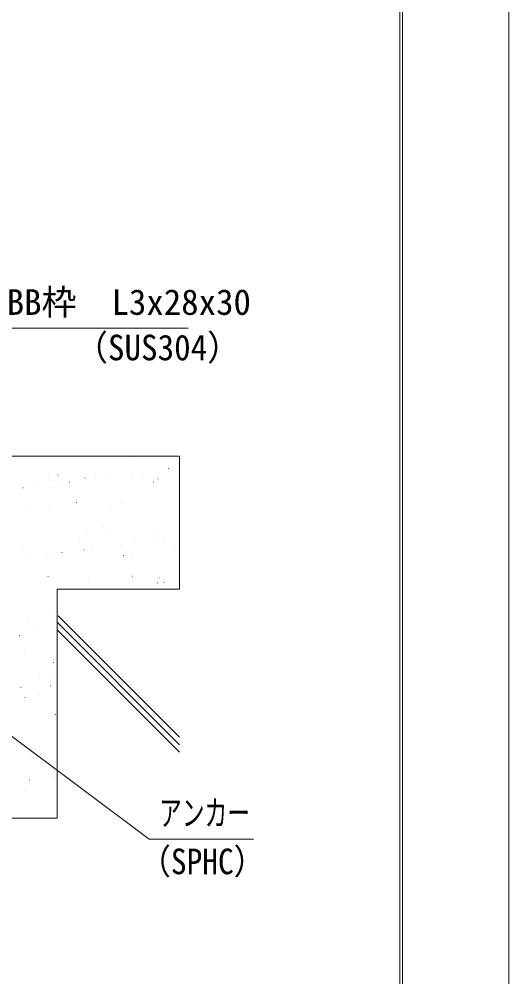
# Model space of a CAD drawing. Units: millimetres, scale not verified. Extents: x -1050 to 1050, y -742 to 742.
# Drawn here: x 820.1 to 1050, y -495.4 to -45.9 of the extents above; entities that cross this region are included whole.
import ezdxf
from ezdxf.enums import TextEntityAlignment as Align

# ---------------------------------------------------------------- set-up
doc = ezdxf.new("R2010")
doc.units = ezdxf.units.MM
doc.header["$LTSCALE"] = 5
doc.linetypes.add('DOUBLE_CHAIN1', pattern=[8.8, 5, -1, 0.6, -0.6, 0.6, -1])
for name, color, linetype, lineweight in [('0-0_7-図\u3000枠', 4, 'Continuous', 9), ('0-1_寸法注釈', 2, 'Continuous', 9), ('0-4_DEFPOINTS', 134, 'Continuous', 9), ('0-5_ハッチング', 4, 'Continuous', 9), ('0-6_想像線', 134, 'DOUBLE_CHAIN1', 9)]:
    doc.layers.add(name, color=color, linetype=linetype, lineweight=lineweight)
doc.styles.add('ＭＳ ゴシック', font='')
doc.styles.get('ＭＳ ゴシック').set_extended_font_data('MS Gothic')

msp = doc.modelspace()

# ---------------------------------------------------------------- linework, layer by layer
at = {"layer": '0-0_7-図\u3000枠'}
msp.add_line((998.75, -691.25), (998.75, 691.25), dxfattribs=at)
msp.add_lwpolyline([(-975, 692.5), (1000, 692.5), (1000, -692.5)], dxfattribs=at)
at = {"layer": '0-1_寸法注釈'}
for points in [[(899.393, -191), (810.026, -191), (733.702, -258.799)], [(930.133, -430.768), (881.08, -430.768), (782.013, -356.577)]]:
    msp.add_lwpolyline(points, dxfattribs=at)
at = {"layer": '0-4_DEFPOINTS'}
msp.add_lwpolyline([(-1050, -742.5), (-1050, 742.5), (1050, 742.5), (1050, -742.5)], close=True, dxfattribs=at)
at = {"layer": '0-5_ハッチング'}
for p, q in [((831.817, -250.971), (831.867, -250.971)), ((831.817, -250.971), (831.867, -250.971)), ((874.22, -251.478), (874.27, -251.478)), ((895.45, -252.313), (895.5, -252.313)), ((833.701, -260.48), (833.751, -260.48)), ((838.319, -259.889), (838.369, -259.889)), ((862.696, -260.448), (862.746, -260.448)), ((873.021, -259.089), (873.071, -259.089)), ((877.869, -259.817), (877.919, -259.817)), ((890.271, -256.818), (890.321, -256.818)), ((828.511, -264.949), (828.561, -264.949)), ((836.042, -262.625), (836.092, -262.625)), ((838.835, -263.589), (838.885, -263.589)), ((843.675, -263.301), (843.725, -263.301)), ((851.019, -261.322), (851.069, -261.322)), ((856.086, -261.318), (856.136, -261.318)), ((883.225, -263.229), (883.275, -263.229)), ((883.507, -261.478), (883.557, -261.478)), ((885.268, -261.603), (885.318, -261.603)), ((821.9, -265.819), (821.95, -265.819)), ((847.091, -272.749), (847.141, -272.749)), ((868.192, -273.229), (868.242, -273.229)), ((895.45, -271.018), (895.5, -271.018)), ((823.405, -275.656), (823.455, -275.656)), ((833.89, -274.465), (833.94, -274.465)), ((862.955, -275.584), (863.005, -275.584)), ((895.45, -277.398), (895.5, -277.398)), ((851.819, -285.793), (851.869, -285.793)), ((859.731, -284.332), (859.781, -284.332)), ((862.072, -286.477), (862.122, -286.477)), ((884.307, -285.948), (884.357, -285.948)), ((848.576, -291.691), (848.626, -291.691)), ((874.405, -291.789), (874.455, -291.789)), ((884.73, -290.429), (884.78, -290.429)), ((888.126, -291.619), (888.176, -291.619)), ((895.45, -289.018), (895.5, -289.018)), ((821.553, -295.478), (821.603, -295.478)), ((840.22, -296.289), (840.27, -296.289)), ((850.545, -294.93), (850.595, -294.93)), ((853.932, -295.103), (853.982, -295.103)), ((867.795, -292.659), (867.845, -292.659)), ((873.121, -296.601), (873.171, -296.601)), ((893.481, -295.031), (893.531, -295.031)), ((895.45, -296.285), (895.5, -296.285)), ((823.894, -297.623), (823.944, -297.623)), ((833.609, -297.159), (833.659, -297.159)), ((834.69, -298.936), (834.74, -298.936)), ((868.992, -297.7), (869.042, -297.7)), ((895.45, -302.482), (895.5, -302.482)), ((833.662, -307.458), (833.712, -307.458)), ((834.943, -307.748), (834.993, -307.748)), ((873.212, -307.386), (873.262, -307.386)), ((885.762, -308.184), (885.812, -308.184)), ((852.619, -310.263), (852.669, -310.263)), ((885.107, -310.419), (885.157, -310.419)), ((888.102, -310.329), (888.152, -310.329)), ((891.531, -313.471), (891.581, -313.471)), ((835.49, -323.406), (835.54, -323.406)), ((837.95, -321.519), (838, -321.519)), ((824.639, -326.977), (824.689, -326.977)), ((838.486, -325.971), (895.45, -382.936)), ((828.069, -330.771), (828.119, -330.771)), ((837.95, -328.971), (895.45, -386.471)), ((837.95, -329.47), (838, -329.47)), ((837.95, -332.507), (895.45, -390.007)), ((820.176, -335.158), (820.226, -335.158)), ((837.95, -335.457), (838, -335.457)), ((822.796, -342.747), (822.846, -342.747)), ((836.29, -347.877), (836.34, -347.877)), ((837.95, -346.604), (838, -346.604)), ((835.436, -354.33), (835.486, -354.33)), ((820.976, -359.629), (821.026, -359.629)), ((829.54, -355.367), (829.59, -355.367)), ((834.896, -358.779), (834.946, -358.779)), ((837.777, -356.475), (837.827, -356.475)), ((837.95, -356.633), (838, -356.633)), ((829.453, -363.471), (829.503, -363.471)), ((837.95, -360.725), (838, -360.725)), ((837.95, -362.352), (838, -362.352)), ((837.95, -362.352), (838, -362.352)), ((822.843, -364.341), (822.893, -364.341)), ((837.09, -372.348), (837.14, -372.348)), ((837.95, -371.688), (838, -371.688)), ((821.776, -384.099), (821.826, -384.099)), ((823.289, -389.329), (823.339, -389.329)), ((825.63, -391.474), (825.68, -391.474)), ((834.552, -395.682), (834.602, -395.682)), ((837.89, -396.818), (837.94, -396.818)), ((837.95, -396.773), (838, -396.773)), ((824.883, -402.936), (824.933, -402.936)), ((836.678, -401.598), (836.728, -401.598)), ((822.576, -408.57), (822.626, -408.57))]:
    msp.add_line(p, q, dxfattribs=at)
msp.add_lwpolyline([(778.833, -353.605), (781.21, -355.982), (777.144, -360.047), (776.7, -359.603), (776.7, -420.971), (837.95, -420.971), (837.95, -313.471), (895.45, -313.471), (895.45, -250.971), (732.95, -250.971)], dxfattribs=at)
at = {"layer": '0-6_想像線'}
for p, q in [((895.45, -250.971), (732.95, -250.971)), ((837.95, -313.471), (837.95, -420.971)), ((895.45, -313.471), (837.95, -313.471)), ((837.95, -420.971), (720.45, -420.971))]:
    msp.add_line(p, q, dxfattribs=at)

# ---------------------------------------------------------------- texts
at = {"layer": '0-1_寸法注釈', "color": 7, "style": 'ＭＳ ゴシック'}
msp.add_text('BB枠\u3000L3x28x30', height=12.03, dxfattribs=at).set_placement((814.279, -188.313), align=Align.BOTTOM_LEFT)
for s, height, width, p in [('（SUS304）', 12.02, 0.95, (846.222, -209.641)), ('アンカー', 12.02, 0.65, (885.857, -428.081)), ('（SPHC）', 12.03, 0.9, (876.584, -450.87))]:
    msp.add_text(s, height=height, dxfattribs=dict(at, width=width)).set_placement(p, align=Align.BOTTOM_LEFT)

doc.saveas('drawing.dxf')
